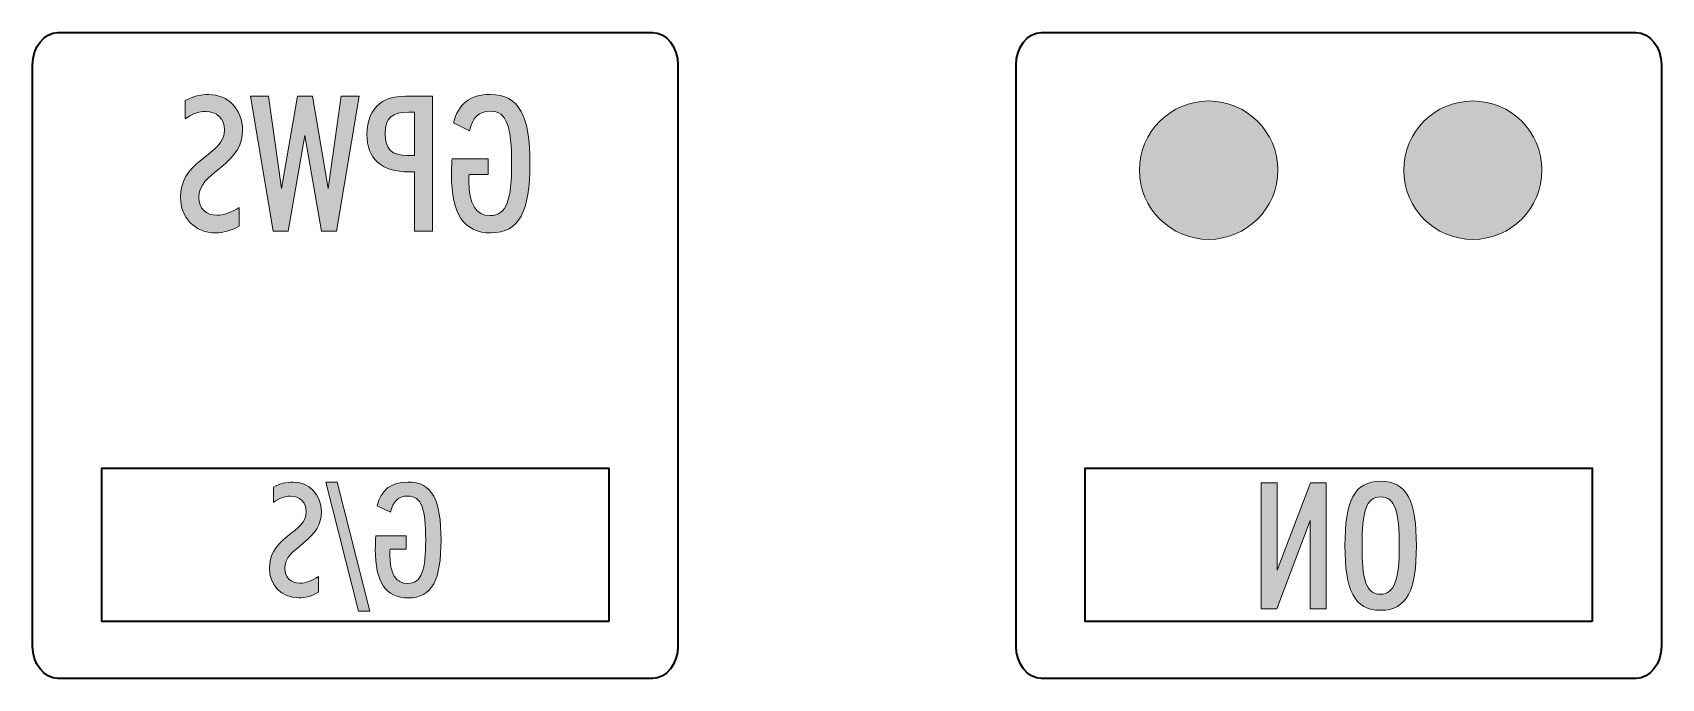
# Model space of a CAD drawing. Header units: millimetres. Extents: x 4 to 202, y 10 to 290.
# Drawn here: x 10.64 to 45.97, y 52.48 to 66.48 of the extents above; entities that cross this region are included whole.
import ezdxf

# ---------------------------------------------------------------- set-up
doc = ezdxf.new("R2010")
doc.units = ezdxf.units.MM
doc.header["$MEASUREMENT"] = 0
doc.layers.add('Layer 1', color=7, linetype='Continuous', lineweight=0)

# ---------------------------------------------------------------- blocks, each defined once
blk = doc.blocks.new('Block_51')
at = {"layer": 'Layer 1', "true_color": 0x1d1e1b, "transparency": 33554687}
h = blk.add_hatch(color=250, dxfattribs=at)
h.dxf.hatch_style = 2
edge = h.paths.add_edge_path()
edge.add_spline(control_points=[(38.701, 56.724), (38.701, 56.724), (38.36, 56.724), (38.36, 56.724), (38.36, 56.724), (37.636, 54.828), (37.636, 54.828), (37.636, 54.828), (37.636, 56.724), (37.636, 56.724), (37.636, 56.724), (37.288, 56.724), (37.288, 56.724), (37.288, 56.724), (37.288, 53.993), (37.288, 53.993), (37.288, 53.993), (37.632, 53.993), (37.632, 53.993), (37.632, 53.993), (38.353, 55.904), (38.353, 55.904), (38.353, 55.904), (38.353, 53.993), (38.353, 53.993), (38.353, 53.993), (38.701, 53.993), (38.701, 53.993), (38.701, 53.993), (38.701, 56.724), (38.701, 56.724)], knot_values=[0, 0, 0, 0, 1, 1, 1, 2, 2, 2, 3, 3, 3, 4, 4, 4, 5, 5, 5, 6, 6, 6, 7, 7, 7, 8, 8, 8, 9, 9, 9, 10, 10, 10, 10], degree=3, periodic=0)
h = blk.add_hatch(color=250, dxfattribs=at)
h.dxf.hatch_style = 2
edge = h.paths.add_edge_path()
edge.add_spline(control_points=[(39.876, 54.307), (39.551, 54.307), (39.478, 54.648), (39.478, 55.364), (39.478, 56.08), (39.562, 56.417), (39.88, 56.417), (40.198, 56.417), (40.286, 56.08), (40.286, 55.364), (40.286, 54.644), (40.19, 54.307), (39.876, 54.307)], knot_values=[0, 0, 0, 0, 1, 1, 1, 2, 2, 2, 3, 3, 3, 4, 4, 4, 4], degree=3, periodic=0)
edge = h.paths.add_edge_path()
edge.add_spline(control_points=[(39.88, 56.758), (39.305, 56.758), (39.106, 56.314), (39.106, 55.356), (39.106, 54.402), (39.305, 53.958), (39.88, 53.958), (40.454, 53.958), (40.657, 54.399), (40.657, 55.356), (40.657, 56.314), (40.454, 56.758), (39.88, 56.758)], knot_values=[0, 0, 0, 0, 1, 1, 1, 2, 2, 2, 3, 3, 3, 4, 4, 4, 4], degree=3, periodic=0)
at = {"layer": 'Layer 1'}
for points, knots in [([(38.701, 56.724), (38.701, 56.724), (38.36, 56.724), (38.36, 56.724), (38.36, 56.724), (37.636, 54.828), (37.636, 54.828), (37.636, 54.828), (37.636, 56.724), (37.636, 56.724), (37.636, 56.724), (37.288, 56.724), (37.288, 56.724), (37.288, 56.724), (37.288, 53.993), (37.288, 53.993), (37.288, 53.993), (37.632, 53.993), (37.632, 53.993), (37.632, 53.993), (38.353, 55.904), (38.353, 55.904), (38.353, 55.904), (38.353, 53.993), (38.353, 53.993), (38.353, 53.993), (38.701, 53.993), (38.701, 53.993), (38.701, 53.993), (38.701, 56.724), (38.701, 56.724)], [0, 0, 0, 0, 1, 1, 1, 2, 2, 2, 3, 3, 3, 4, 4, 4, 5, 5, 5, 6, 6, 6, 7, 7, 7, 8, 8, 8, 9, 9, 9, 10, 10, 10, 10]), ([(39.88, 56.758), (39.305, 56.758), (39.106, 56.314), (39.106, 55.356), (39.106, 54.402), (39.305, 53.958), (39.88, 53.958), (40.454, 53.958), (40.657, 54.399), (40.657, 55.356), (40.657, 56.314), (40.454, 56.758), (39.88, 56.758)], [0, 0, 0, 0, 1, 1, 1, 2, 2, 2, 3, 3, 3, 4, 4, 4, 4]), ([(39.876, 54.307), (39.551, 54.307), (39.478, 54.648), (39.478, 55.364), (39.478, 56.08), (39.562, 56.417), (39.88, 56.417), (40.198, 56.417), (40.286, 56.08), (40.286, 55.364), (40.286, 54.644), (40.19, 54.307), (39.876, 54.307)], [0, 0, 0, 0, 1, 1, 1, 2, 2, 2, 3, 3, 3, 4, 4, 4, 4])]:
    blk.add_open_spline(points, degree=3, knots=knots, dxfattribs=at)
blk = doc.blocks.new('Block_52')
at = {"layer": 'Layer 1', "true_color": 0x1d1e1b, "transparency": 33554687}
h = blk.add_hatch(color=250, dxfattribs=at)
h.dxf.hatch_style = 2
edge = h.paths.add_edge_path()
edge.add_spline(control_points=[(14.637, 62.522), (14.395, 62.522), (14.243, 62.674), (14.243, 62.908), (14.243, 63.191), (14.436, 63.322), (14.723, 63.56), (15.027, 63.811), (15.191, 64.028), (15.191, 64.369), (15.191, 64.82), (14.867, 65.14), (14.461, 65.14), (14.28, 65.14), (14.116, 65.099), (13.948, 65.009), (13.948, 65.009), (13.948, 64.615), (13.948, 64.615), (14.1, 64.722), (14.243, 64.775), (14.387, 64.775), (14.637, 64.775), (14.798, 64.615), (14.798, 64.373), (14.798, 64.102), (14.596, 63.962), (14.305, 63.728), (13.989, 63.474), (13.845, 63.252), (13.845, 62.912), (13.845, 62.473), (14.153, 62.14), (14.609, 62.14), (14.773, 62.14), (14.941, 62.189), (15.117, 62.288), (15.117, 62.288), (15.117, 62.69), (15.117, 62.69), (14.937, 62.579), (14.781, 62.522), (14.637, 62.522)], knot_values=[0, 0, 0, 0, 1, 1, 1, 2, 2, 2, 3, 3, 3, 4, 4, 4, 5, 5, 5, 6, 6, 6, 7, 7, 7, 8, 8, 8, 9, 9, 9, 10, 10, 10, 11, 11, 11, 12, 12, 12, 13, 13, 13, 14, 14, 14, 14], degree=3, periodic=0)
h = blk.add_hatch(color=250, dxfattribs=at)
h.dxf.hatch_style = 2
edge = h.paths.add_edge_path()
edge.add_spline(control_points=[(17.718, 65.103), (17.718, 65.103), (17.328, 65.103), (17.328, 65.103), (17.328, 65.103), (17.045, 63.101), (17.045, 63.101), (17.045, 63.101), (16.705, 65.103), (16.705, 65.103), (16.705, 65.103), (16.38, 65.103), (16.38, 65.103), (16.38, 65.103), (16.036, 63.101), (16.036, 63.101), (16.036, 63.101), (15.756, 65.103), (15.756, 65.103), (15.756, 65.103), (15.367, 65.103), (15.367, 65.103), (15.367, 65.103), (15.855, 62.177), (15.855, 62.177), (15.855, 62.177), (16.179, 62.177), (16.179, 62.177), (16.179, 62.177), (16.54, 64.254), (16.54, 64.254), (16.54, 64.254), (16.906, 62.177), (16.906, 62.177), (16.906, 62.177), (17.226, 62.177), (17.226, 62.177), (17.226, 62.177), (17.718, 65.103), (17.718, 65.103)], knot_values=[0, 0, 0, 0, 1, 1, 1, 2, 2, 2, 3, 3, 3, 4, 4, 4, 5, 5, 5, 6, 6, 6, 7, 7, 7, 8, 8, 8, 9, 9, 9, 10, 10, 10, 11, 11, 11, 12, 12, 12, 13, 13, 13, 13], degree=3, periodic=0)
h = blk.add_hatch(color=250, dxfattribs=at)
h.dxf.hatch_style = 2
edge = h.paths.add_edge_path()
edge.add_spline(control_points=[(18.772, 63.819), (18.427, 63.819), (18.283, 63.946), (18.283, 64.295), (18.283, 64.635), (18.444, 64.759), (18.801, 64.759), (18.801, 64.759), (18.92, 64.759), (18.92, 64.759), (18.92, 64.759), (18.92, 63.819), (18.92, 63.819), (18.92, 63.819), (18.772, 63.819), (18.772, 63.819)], knot_values=[0, 0, 0, 0, 1, 1, 1, 2, 2, 2, 3, 3, 3, 4, 4, 4, 5, 5, 5, 5], degree=3, periodic=0)
edge = h.paths.add_edge_path()
edge.add_spline(control_points=[(19.314, 65.103), (19.314, 65.103), (18.834, 65.103), (18.834, 65.103), (18.546, 65.103), (18.333, 65.079), (18.16, 64.939), (17.988, 64.8), (17.889, 64.562), (17.889, 64.278), (17.889, 63.749), (18.202, 63.462), (18.805, 63.462), (18.842, 63.462), (18.883, 63.462), (18.92, 63.466), (18.92, 63.466), (18.92, 62.177), (18.92, 62.177), (18.92, 62.177), (19.314, 62.177), (19.314, 62.177), (19.314, 62.177), (19.314, 65.103), (19.314, 65.103)], knot_values=[0, 0, 0, 0, 1, 1, 1, 2, 2, 2, 3, 3, 3, 4, 4, 4, 5, 5, 5, 6, 6, 6, 7, 7, 7, 8, 8, 8, 8], degree=3, periodic=0)
h = blk.add_hatch(color=250, dxfattribs=at)
h.dxf.hatch_style = 2
edge = h.paths.add_edge_path()
edge.add_spline(control_points=[(19.723, 63.4), (19.723, 62.551), (19.99, 62.14), (20.577, 62.14), (21.2, 62.14), (21.426, 62.616), (21.426, 63.638), (21.426, 64.668), (21.204, 65.14), (20.564, 65.14), (20.129, 65.14), (19.866, 64.935), (19.768, 64.525), (19.768, 64.525), (20.117, 64.356), (20.117, 64.356), (20.174, 64.639), (20.318, 64.779), (20.56, 64.779), (20.934, 64.779), (21.028, 64.422), (21.028, 63.646), (21.028, 62.867), (20.929, 62.514), (20.56, 62.514), (20.252, 62.514), (20.101, 62.768), (20.101, 63.265), (20.101, 63.31), (20.101, 63.355), (20.105, 63.404), (20.105, 63.404), (20.523, 63.404), (20.523, 63.404), (20.523, 63.404), (20.523, 63.749), (20.523, 63.749), (20.523, 63.749), (19.735, 63.749), (19.735, 63.749), (19.727, 63.626), (19.723, 63.507), (19.723, 63.4)], knot_values=[0, 0, 0, 0, 1, 1, 1, 2, 2, 2, 3, 3, 3, 4, 4, 4, 5, 5, 5, 6, 6, 6, 7, 7, 7, 8, 8, 8, 9, 9, 9, 10, 10, 10, 11, 11, 11, 12, 12, 12, 13, 13, 13, 14, 14, 14, 14], degree=3, periodic=0)
at = {"layer": 'Layer 1'}
for points, knots in [([(14.637, 62.522), (14.395, 62.522), (14.243, 62.674), (14.243, 62.908), (14.243, 63.191), (14.436, 63.322), (14.723, 63.56), (15.027, 63.811), (15.191, 64.028), (15.191, 64.369), (15.191, 64.82), (14.867, 65.14), (14.461, 65.14), (14.28, 65.14), (14.116, 65.099), (13.948, 65.009), (13.948, 65.009), (13.948, 64.615), (13.948, 64.615), (14.1, 64.722), (14.243, 64.775), (14.387, 64.775), (14.637, 64.775), (14.798, 64.615), (14.798, 64.373), (14.798, 64.102), (14.596, 63.962), (14.305, 63.728), (13.989, 63.474), (13.845, 63.252), (13.845, 62.912), (13.845, 62.473), (14.153, 62.14), (14.609, 62.14), (14.773, 62.14), (14.941, 62.189), (15.117, 62.288), (15.117, 62.288), (15.117, 62.69), (15.117, 62.69), (14.937, 62.579), (14.781, 62.522), (14.637, 62.522)], [0, 0, 0, 0, 1, 1, 1, 2, 2, 2, 3, 3, 3, 4, 4, 4, 5, 5, 5, 6, 6, 6, 7, 7, 7, 8, 8, 8, 9, 9, 9, 10, 10, 10, 11, 11, 11, 12, 12, 12, 13, 13, 13, 14, 14, 14, 14]), ([(17.718, 65.103), (17.718, 65.103), (17.328, 65.103), (17.328, 65.103), (17.328, 65.103), (17.045, 63.101), (17.045, 63.101), (17.045, 63.101), (16.705, 65.103), (16.705, 65.103), (16.705, 65.103), (16.38, 65.103), (16.38, 65.103), (16.38, 65.103), (16.036, 63.101), (16.036, 63.101), (16.036, 63.101), (15.756, 65.103), (15.756, 65.103), (15.756, 65.103), (15.367, 65.103), (15.367, 65.103), (15.367, 65.103), (15.855, 62.177), (15.855, 62.177), (15.855, 62.177), (16.179, 62.177), (16.179, 62.177), (16.179, 62.177), (16.54, 64.254), (16.54, 64.254), (16.54, 64.254), (16.906, 62.177), (16.906, 62.177), (16.906, 62.177), (17.226, 62.177), (17.226, 62.177), (17.226, 62.177), (17.718, 65.103), (17.718, 65.103)], [0, 0, 0, 0, 1, 1, 1, 2, 2, 2, 3, 3, 3, 4, 4, 4, 5, 5, 5, 6, 6, 6, 7, 7, 7, 8, 8, 8, 9, 9, 9, 10, 10, 10, 11, 11, 11, 12, 12, 12, 13, 13, 13, 13]), ([(19.314, 65.103), (19.314, 65.103), (18.834, 65.103), (18.834, 65.103), (18.546, 65.103), (18.333, 65.079), (18.16, 64.939), (17.988, 64.8), (17.889, 64.562), (17.889, 64.278), (17.889, 63.749), (18.202, 63.462), (18.805, 63.462), (18.842, 63.462), (18.883, 63.462), (18.92, 63.466), (18.92, 63.466), (18.92, 62.177), (18.92, 62.177), (18.92, 62.177), (19.314, 62.177), (19.314, 62.177), (19.314, 62.177), (19.314, 65.103), (19.314, 65.103)], [0, 0, 0, 0, 1, 1, 1, 2, 2, 2, 3, 3, 3, 4, 4, 4, 5, 5, 5, 6, 6, 6, 7, 7, 7, 8, 8, 8, 8]), ([(19.723, 63.4), (19.723, 62.551), (19.99, 62.14), (20.577, 62.14), (21.2, 62.14), (21.426, 62.616), (21.426, 63.638), (21.426, 64.668), (21.204, 65.14), (20.564, 65.14), (20.129, 65.14), (19.866, 64.935), (19.768, 64.525), (19.768, 64.525), (20.117, 64.356), (20.117, 64.356), (20.174, 64.639), (20.318, 64.779), (20.56, 64.779), (20.934, 64.779), (21.028, 64.422), (21.028, 63.646), (21.028, 62.867), (20.929, 62.514), (20.56, 62.514), (20.252, 62.514), (20.101, 62.768), (20.101, 63.265), (20.101, 63.31), (20.101, 63.355), (20.105, 63.404), (20.105, 63.404), (20.523, 63.404), (20.523, 63.404), (20.523, 63.404), (20.523, 63.749), (20.523, 63.749), (20.523, 63.749), (19.735, 63.749), (19.735, 63.749), (19.727, 63.626), (19.723, 63.507), (19.723, 63.4)], [0, 0, 0, 0, 1, 1, 1, 2, 2, 2, 3, 3, 3, 4, 4, 4, 5, 5, 5, 6, 6, 6, 7, 7, 7, 8, 8, 8, 9, 9, 9, 10, 10, 10, 11, 11, 11, 12, 12, 12, 13, 13, 13, 14, 14, 14, 14]), ([(18.772, 63.819), (18.427, 63.819), (18.283, 63.946), (18.283, 64.295), (18.283, 64.635), (18.444, 64.759), (18.801, 64.759), (18.801, 64.759), (18.92, 64.759), (18.92, 64.759), (18.92, 64.759), (18.92, 63.819), (18.92, 63.819), (18.92, 63.819), (18.772, 63.819), (18.772, 63.819)], [0, 0, 0, 0, 1, 1, 1, 2, 2, 2, 3, 3, 3, 4, 4, 4, 5, 5, 5, 5])]:
    blk.add_open_spline(points, degree=3, knots=knots, dxfattribs=at)
blk = doc.blocks.new('Block_53')
at = {"layer": 'Layer 1', "true_color": 0x1d1e1b, "transparency": 33554687}
h = blk.add_hatch(color=250, dxfattribs=at)
h.dxf.hatch_style = 2
edge = h.paths.add_edge_path()
edge.add_spline(control_points=[(16.437, 54.547), (16.235, 54.547), (16.108, 54.674), (16.108, 54.87), (16.108, 55.107), (16.269, 55.217), (16.509, 55.416), (16.764, 55.626), (16.901, 55.808), (16.901, 56.093), (16.901, 56.471), (16.63, 56.739), (16.29, 56.739), (16.138, 56.739), (16.001, 56.704), (15.86, 56.629), (15.86, 56.629), (15.86, 56.299), (15.86, 56.299), (15.987, 56.388), (16.108, 56.433), (16.228, 56.433), (16.437, 56.433), (16.572, 56.299), (16.572, 56.096), (16.572, 55.869), (16.403, 55.753), (16.159, 55.557), (15.895, 55.344), (15.774, 55.158), (15.774, 54.873), (15.774, 54.506), (16.032, 54.227), (16.413, 54.227), (16.551, 54.227), (16.692, 54.268), (16.839, 54.351), (16.839, 54.351), (16.839, 54.688), (16.839, 54.688), (16.688, 54.595), (16.558, 54.547), (16.437, 54.547)], knot_values=[0, 0, 0, 0, 1, 1, 1, 2, 2, 2, 3, 3, 3, 4, 4, 4, 5, 5, 5, 6, 6, 6, 7, 7, 7, 8, 8, 8, 9, 9, 9, 10, 10, 10, 11, 11, 11, 12, 12, 12, 13, 13, 13, 14, 14, 14, 14], degree=3, periodic=0)
h = blk.add_hatch(color=250, dxfattribs=at)
h.dxf.hatch_style = 2
edge = h.paths.add_edge_path()
edge.add_spline(control_points=[(17.241, 56.739), (17.241, 56.739), (16.997, 56.739), (16.997, 56.739), (16.997, 56.739), (17.705, 53.939), (17.705, 53.939), (17.705, 53.939), (17.949, 53.939), (17.949, 53.939), (17.949, 53.939), (17.241, 56.739), (17.241, 56.739)], knot_values=[0, 0, 0, 0, 1, 1, 1, 2, 2, 2, 3, 3, 3, 4, 4, 4, 4], degree=3, periodic=0)
h = blk.add_hatch(color=250, dxfattribs=at)
h.dxf.hatch_style = 2
edge = h.paths.add_edge_path()
edge.add_spline(control_points=[(18.071, 55.282), (18.071, 54.571), (18.295, 54.227), (18.786, 54.227), (19.308, 54.227), (19.497, 54.626), (19.497, 55.481), (19.497, 56.344), (19.312, 56.739), (18.776, 56.739), (18.412, 56.739), (18.192, 56.567), (18.109, 56.223), (18.109, 56.223), (18.401, 56.083), (18.401, 56.083), (18.449, 56.32), (18.57, 56.436), (18.772, 56.436), (19.085, 56.436), (19.164, 56.137), (19.164, 55.488), (19.164, 54.835), (19.081, 54.54), (18.772, 54.54), (18.515, 54.54), (18.387, 54.753), (18.387, 55.169), (18.387, 55.206), (18.387, 55.244), (18.391, 55.286), (18.391, 55.286), (18.741, 55.286), (18.741, 55.286), (18.741, 55.286), (18.741, 55.574), (18.741, 55.574), (18.741, 55.574), (18.082, 55.574), (18.082, 55.574), (18.075, 55.471), (18.071, 55.371), (18.071, 55.282)], knot_values=[0, 0, 0, 0, 1, 1, 1, 2, 2, 2, 3, 3, 3, 4, 4, 4, 5, 5, 5, 6, 6, 6, 7, 7, 7, 8, 8, 8, 9, 9, 9, 10, 10, 10, 11, 11, 11, 12, 12, 12, 13, 13, 13, 14, 14, 14, 14], degree=3, periodic=0)
at = {"layer": 'Layer 1'}
for points, knots in [([(16.437, 54.547), (16.235, 54.547), (16.108, 54.674), (16.108, 54.87), (16.108, 55.107), (16.269, 55.217), (16.509, 55.416), (16.764, 55.626), (16.901, 55.808), (16.901, 56.093), (16.901, 56.471), (16.63, 56.739), (16.29, 56.739), (16.138, 56.739), (16.001, 56.704), (15.86, 56.629), (15.86, 56.629), (15.86, 56.299), (15.86, 56.299), (15.987, 56.388), (16.108, 56.433), (16.228, 56.433), (16.437, 56.433), (16.572, 56.299), (16.572, 56.096), (16.572, 55.869), (16.403, 55.753), (16.159, 55.557), (15.895, 55.344), (15.774, 55.158), (15.774, 54.873), (15.774, 54.506), (16.032, 54.227), (16.413, 54.227), (16.551, 54.227), (16.692, 54.268), (16.839, 54.351), (16.839, 54.351), (16.839, 54.688), (16.839, 54.688), (16.688, 54.595), (16.558, 54.547), (16.437, 54.547)], [0, 0, 0, 0, 1, 1, 1, 2, 2, 2, 3, 3, 3, 4, 4, 4, 5, 5, 5, 6, 6, 6, 7, 7, 7, 8, 8, 8, 9, 9, 9, 10, 10, 10, 11, 11, 11, 12, 12, 12, 13, 13, 13, 14, 14, 14, 14]), ([(17.241, 56.739), (17.241, 56.739), (16.997, 56.739), (16.997, 56.739), (16.997, 56.739), (17.705, 53.939), (17.705, 53.939), (17.705, 53.939), (17.949, 53.939), (17.949, 53.939), (17.949, 53.939), (17.241, 56.739), (17.241, 56.739)], [0, 0, 0, 0, 1, 1, 1, 2, 2, 2, 3, 3, 3, 4, 4, 4, 4]), ([(18.071, 55.282), (18.071, 54.571), (18.295, 54.227), (18.786, 54.227), (19.308, 54.227), (19.497, 54.626), (19.497, 55.481), (19.497, 56.344), (19.312, 56.739), (18.776, 56.739), (18.412, 56.739), (18.192, 56.567), (18.109, 56.223), (18.109, 56.223), (18.401, 56.083), (18.401, 56.083), (18.449, 56.32), (18.57, 56.436), (18.772, 56.436), (19.085, 56.436), (19.164, 56.137), (19.164, 55.488), (19.164, 54.835), (19.081, 54.54), (18.772, 54.54), (18.515, 54.54), (18.387, 54.753), (18.387, 55.169), (18.387, 55.206), (18.387, 55.244), (18.391, 55.286), (18.391, 55.286), (18.741, 55.286), (18.741, 55.286), (18.741, 55.286), (18.741, 55.574), (18.741, 55.574), (18.741, 55.574), (18.082, 55.574), (18.082, 55.574), (18.075, 55.471), (18.071, 55.371), (18.071, 55.282)], [0, 0, 0, 0, 1, 1, 1, 2, 2, 2, 3, 3, 3, 4, 4, 4, 5, 5, 5, 6, 6, 6, 7, 7, 7, 8, 8, 8, 9, 9, 9, 10, 10, 10, 11, 11, 11, 12, 12, 12, 13, 13, 13, 14, 14, 14, 14])]:
    blk.add_open_spline(points, degree=3, knots=knots, dxfattribs=at)

msp = doc.modelspace()

# ---------------------------------------------------------------- hatches: boundary and pattern name
at = {"layer": 'Layer 1', "true_color": 0x1d1e1b, "transparency": 33554687}
h = msp.add_hatch(color=250, dxfattribs=at)
edge = h.paths.add_edge_path()
edge.add_spline(control_points=[(36.15, 65), (36.978, 65), (37.65, 64.329), (37.65, 63.5), (37.65, 62.672), (36.978, 62), (36.15, 62), (35.322, 62), (34.65, 62.672), (34.65, 63.5), (34.65, 64.329), (35.322, 65), (36.15, 65)], knot_values=[0, 0, 0, 0, 1, 1, 1, 2, 2, 2, 3, 3, 3, 4, 4, 4, 4], degree=3, periodic=0)
edge.add_line((36.15, 65), (36.15, 65))
h = msp.add_hatch(color=250, dxfattribs=at)
edge = h.paths.add_edge_path()
edge.add_spline(control_points=[(41.881, 65), (42.709, 65), (43.381, 64.329), (43.381, 63.5), (43.381, 62.672), (42.709, 62), (41.881, 62), (41.053, 62), (40.381, 62.672), (40.381, 63.5), (40.381, 64.329), (41.053, 65), (41.881, 65)], knot_values=[0, 0, 0, 0, 1, 1, 1, 2, 2, 2, 3, 3, 3, 4, 4, 4, 4], degree=3, periodic=0)
edge.add_line((41.881, 65), (41.881, 65))

# ---------------------------------------------------------------- linework, layer by layer
at = {"layer": 'Layer 1', "color": 250, "lineweight": 35, "true_color": 0x1d1e1b}
for points in [[(23.136, 53.715), (12.136, 53.715), (12.136, 57.039), (23.136, 57.039)], [(44.472, 53.715), (33.472, 53.715), (33.472, 57.039), (44.472, 57.039)]]:
    msp.add_lwpolyline(points, close=True, dxfattribs=at)
at = {"layer": 'Layer 1', "color": 250, "lineweight": 35, "true_color": 0x1d1d1b}
for points in [[(24.086, 66.482), (24.086, 66.482), (11.186, 66.482), (11.186, 66.482), (10.883, 66.482), (10.636, 66.167), (10.636, 65.782), (10.636, 65.782), (10.636, 53.182), (10.636, 53.182), (10.636, 52.798), (10.883, 52.482), (11.186, 52.482), (11.186, 52.482), (24.086, 52.482), (24.086, 52.482), (24.388, 52.482), (24.636, 52.798), (24.636, 53.182), (24.636, 53.182), (24.636, 65.782), (24.636, 65.782), (24.636, 66.167), (24.388, 66.482), (24.086, 66.482)], [(45.422, 66.482), (45.422, 66.482), (32.522, 66.482), (32.522, 66.482), (32.22, 66.482), (31.972, 66.167), (31.972, 65.782), (31.972, 65.782), (31.972, 53.182), (31.972, 53.182), (31.972, 52.798), (32.22, 52.482), (32.522, 52.482), (32.522, 52.482), (45.422, 52.482), (45.422, 52.482), (45.725, 52.482), (45.972, 52.798), (45.972, 53.182), (45.972, 53.182), (45.972, 65.782), (45.972, 65.782), (45.972, 66.167), (45.725, 66.482), (45.422, 66.482)]]:
    msp.add_open_spline(points, degree=3, knots=[0, 0, 0, 0, 1, 1, 1, 2, 2, 2, 3, 3, 3, 4, 4, 4, 5, 5, 5, 6, 6, 6, 7, 7, 7, 8, 8, 8, 8], dxfattribs=at)
at = {"layer": 'Layer 1'}
for points in [[(36.15, 65), (36.978, 65), (37.65, 64.329), (37.65, 63.5), (37.65, 62.672), (36.978, 62), (36.15, 62), (35.322, 62), (34.65, 62.672), (34.65, 63.5), (34.65, 64.329), (35.322, 65), (36.15, 65)], [(41.881, 65), (42.709, 65), (43.381, 64.329), (43.381, 63.5), (43.381, 62.672), (42.709, 62), (41.881, 62), (41.053, 62), (40.381, 62.672), (40.381, 63.5), (40.381, 64.329), (41.053, 65), (41.881, 65)]]:
    msp.add_open_spline(points, degree=3, knots=[0, 0, 0, 0, 1, 1, 1, 2, 2, 2, 3, 3, 3, 4, 4, 4, 4], dxfattribs=at)

# ---------------------------------------------------------------- block references
for name in ['Block_52', 'Block_53', 'Block_51']:
    msp.add_blockref(name, (0, 0), dxfattribs=at)

doc.saveas('drawing.dxf')
